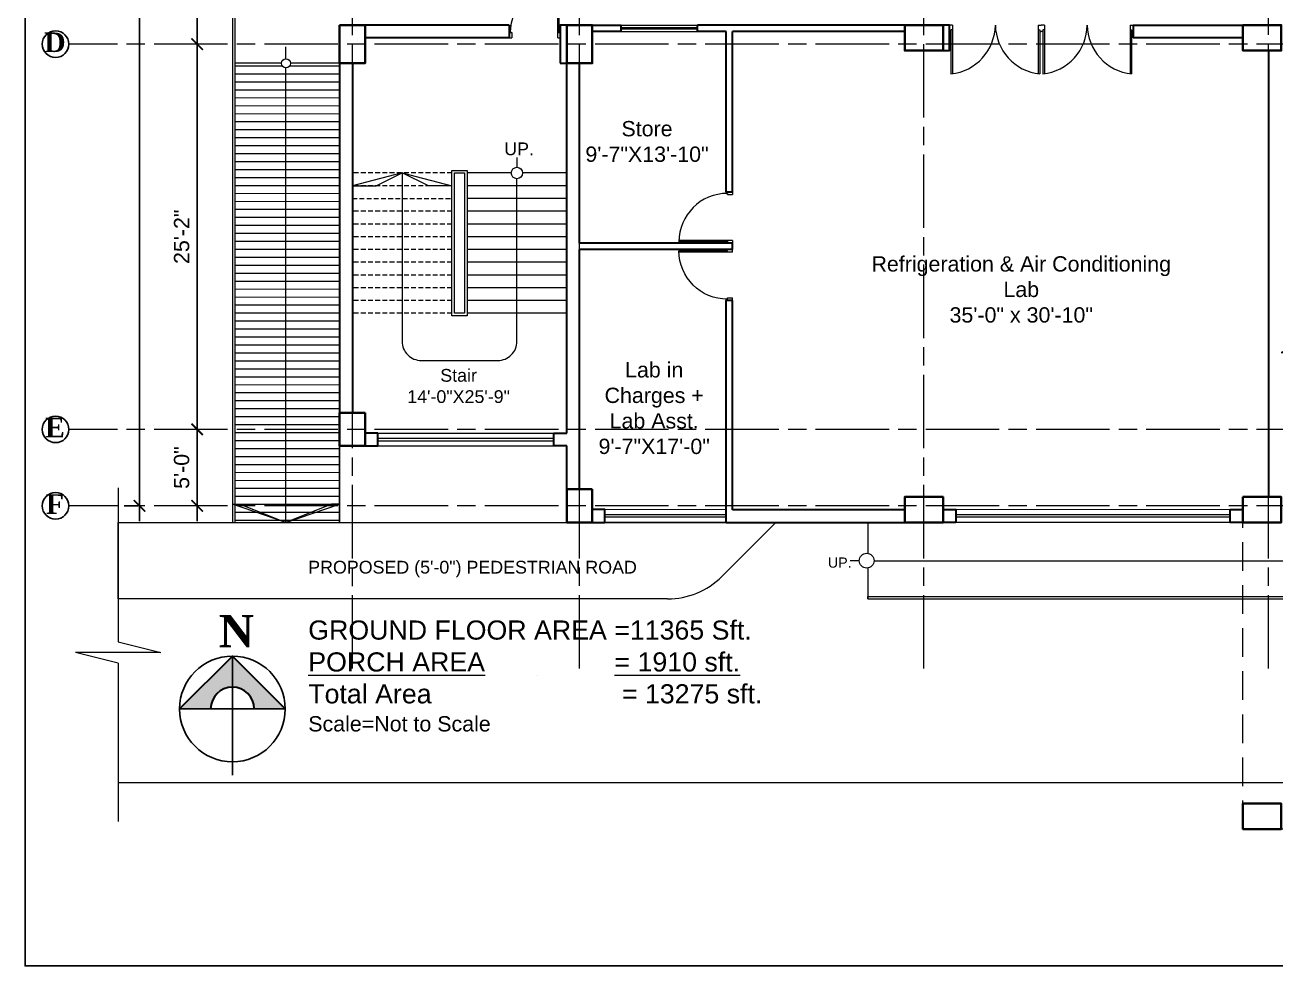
# Model space of a CAD drawing. Header units: inches. Extents: x -12 to 20935469, y -1604 to 24729220.
# Drawn here: x 20840141 to 20841121, y 24723288 to 24724026 of the extents above; entities that cross this region are included whole.
import ezdxf

# ---------------------------------------------------------------- set-up
doc = ezdxf.new("R2010")
doc.units = ezdxf.units.IN
doc.header["$LTSCALE"] = 0.03
doc.header["$MEASUREMENT"] = 0
doc.header["$PDMODE"] = 32
doc.header["$PDSIZE"] = 15
doc.linetypes.add('ACAD_ISO08W100', pattern=[36, 24, -3, 6, -3])
doc.linetypes.add('DASHED2', pattern=[0.375, 0.25, -0.125])
for name, color, linetype, lineweight in [('AV_Text', 7, 'Continuous', 9), ('column', 1, 'Continuous', 40), ('Dim Line', 252, 'Continuous', 13), ('Door', 7, 'Continuous', 18), ('Dot', 253, 'Continuous', 0), ('Grid Line', 252, 'Continuous', 18), ('Hatch', 253, 'Continuous', 15), ('Low Wall', 7, 'Continuous', 30), ('Main Wall', 7, 'Continuous', 30), ('RAIL', 23, 'Continuous', 13), ('STAIR', 46, 'Continuous', 15), ('WALL', 7, 'Continuous', 30), ('wind.', 150, 'Continuous', 20)]:
    doc.layers.add(name, color=color, linetype=linetype, lineweight=lineweight)
doc.layers.add('TEXT', color=7, linetype='Continuous')
doc.styles.add('2', font='swisscl.ttf')
doc.styles.add('RomanS', font='arial.ttf', dxfattribs={"height": 12})
doc.styles.get("Standard").update_dxf_attribs({"font": 'timesbd.ttf'})
doc.dimstyles.new('Aec_Arch_I', dxfattribs={"dimscale": 96, "dimtxt": 12, "dimasz": 0.09375, "dimexe": 0.125, "dimexo": 0.125, "dimgap": 0.0625, "dimtad": 1, "dimdec": 0, "dimzin": 3, "dimdsep": 46, "dimlunit": 4, "dimtxsty": 'RomanS', "dimblk1": 'ARCHTICK', "dimblk2": 'ARCHTICK', "dimsah": 1, "dimcen": 0.09375, "dimdle": 0.125, "dimadec": 0, "dimazin": 0, "dimtfac": 0.75, "dimtdec": 0, "dimtmove": 2, "dimatfit": 3, "dimldrblk": 'ARCHTICK', "dimfxl": 1, "dimfrac": 1, "dimtolj": 1, "dimtzin": 0, "dimarcsym": 0})

# ---------------------------------------------------------------- blocks, each defined once
blk = doc.blocks.new('$D40')
at = {"layer": 'Door'}
for p, q in [((1, 4), (1, 42)), ((2, 0), (2, 41.99)), ((1, 5), (0, 5)), ((2, 0), (0, 0)), ((2, 4), (1, 4)), ((39, 4), (38, 4)), ((38, 4), (38, 0)), ((40, 0), (38, 0)), ((40, 5), (38.99, 5)), ((39, 5), (39, 4))]:
    blk.add_line(p, q, dxfattribs=at)
blk.add_arc((1, 4), 38, 0, 90, dxfattribs=at)
blk = doc.blocks.new('_ArchTick')
at = {"color": 0, "linetype": 'ByBlock', "lineweight": 35, "const_width": 0.15}
blk.add_lwpolyline([(-0.5, -0.5), (0.5, 0.5)], dxfattribs=at)
blk = doc.blocks.new('*D17')
at = {"layer": 'Defpoints', "color": 0, "transparency": 16777216}
for p in [(20830826.68, 24724160.75), (20830826.68, 24724010.75), (20830826.68, 24724010.75)]:
    blk.add_point(p, dxfattribs=at)
at = {"layer": 'Dim Line', "color": 0, "lineweight": -2, "transparency": 16777216}
for p, q in [((20830826.68, 24724172.75), (20830826.68, 24723998.75)), ((20830838.68, 24724160.75), (20830838.68, 24724160.75)), ((20830838.68, 24724010.75), (20830838.68, 24724010.75))]:
    blk.add_line(p, q, dxfattribs=at)
at = {"layer": 'Dim Line', "color": 0, "lineweight": -2, "transparency": 16777216, "xscale": 9, "yscale": 9, "zscale": 9}
for p, rotation in [((20830826.68, 24724160.75), 90), ((20830826.68, 24724010.75), 270)]:
    blk.add_blockref('_ArchTick', p, dxfattribs=dict(at, rotation=rotation))
at = {"layer": 'Dim Line', "color": 0, "transparency": 16777216, "insert": (20830814.55, 24724085.75), "char_height": 12, "attachment_point": 5, "rotation": 90, "style": 'RomanS'}
blk.add_mtext('\\A1;12\'-6"', dxfattribs=at)
blk = doc.blocks.new('*D18')
at = {"layer": 'Defpoints', "color": 0, "transparency": 16777216}
for p in [(20830826.68, 24724010.75), (20830826.68, 24723708.72), (20830826.68, 24723708.72)]:
    blk.add_point(p, dxfattribs=at)
at = {"layer": 'Dim Line', "color": 0, "lineweight": -2, "transparency": 16777216}
for p, q in [((20830826.68, 24724022.75), (20830826.68, 24723696.72)), ((20830838.68, 24724010.75), (20830838.68, 24724010.75)), ((20830838.68, 24723708.72), (20830838.68, 24723708.72))]:
    blk.add_line(p, q, dxfattribs=at)
at = {"layer": 'Dim Line', "color": 0, "lineweight": -2, "transparency": 16777216, "xscale": 9, "yscale": 9, "zscale": 9}
for p, rotation in [((20830826.68, 24724010.75), 90), ((20830826.68, 24723708.72), 270)]:
    blk.add_blockref('_ArchTick', p, dxfattribs=dict(at, rotation=rotation))
at = {"layer": 'Dim Line', "color": 0, "transparency": 16777216, "insert": (20830814.55, 24723859.73), "char_height": 12, "attachment_point": 5, "rotation": 90, "style": 'RomanS'}
blk.add_mtext('\\A1;25\'-2"', dxfattribs=at)
blk = doc.blocks.new('*D19')
at = {"layer": 'Defpoints', "color": 0, "transparency": 16777216}
for p in [(20830826.68, 24723708.72), (20830826.68, 24723648.75), (20830826.68, 24723648.75)]:
    blk.add_point(p, dxfattribs=at)
at = {"layer": 'Dim Line', "color": 0, "lineweight": -2, "transparency": 16777216}
for p, q in [((20830826.68, 24723720.72), (20830826.68, 24723636.75)), ((20830838.68, 24723708.72), (20830838.68, 24723708.72)), ((20830838.68, 24723648.75), (20830838.68, 24723648.75))]:
    blk.add_line(p, q, dxfattribs=at)
at = {"layer": 'Dim Line', "color": 0, "lineweight": -2, "transparency": 16777216, "xscale": 9, "yscale": 9, "zscale": 9}
for p, rotation in [((20830826.68, 24723708.72), 90), ((20830826.68, 24723648.75), 270)]:
    blk.add_blockref('_ArchTick', p, dxfattribs=dict(at, rotation=rotation))
at = {"layer": 'Dim Line', "color": 0, "transparency": 16777216, "insert": (20830814.55, 24723678.74), "char_height": 12, "attachment_point": 5, "rotation": 90, "style": 'RomanS'}
blk.add_mtext('\\A1;5\'-0"', dxfattribs=at)
blk = doc.blocks.new('*D20')
at = {"layer": 'Defpoints', "color": 0, "transparency": 16777216}
for p in [(20830781.52, 24724520.61), (20830792.16, 24724520.61), (20830792.16, 24723648.75)]:
    blk.add_point(p, dxfattribs=at)
at = {"layer": 'Dim Line', "color": 0, "lineweight": -2, "transparency": 16777216}
for p, q in [((20830781.52, 24723636.75), (20830781.52, 24724532.61)), ((20830780.16, 24724520.61), (20830769.52, 24724520.61)), ((20830780.16, 24723648.75), (20830769.52, 24723648.75))]:
    blk.add_line(p, q, dxfattribs=at)
at = {"layer": 'Dim Line', "color": 0, "lineweight": -2, "transparency": 16777216, "xscale": 9, "yscale": 9, "zscale": 9}
for p, rotation in [((20830781.52, 24724520.61), 90), ((20830781.52, 24723648.75), 270)]:
    blk.add_blockref('_ArchTick', p, dxfattribs=dict(at, rotation=rotation))
at = {"layer": 'Dim Line', "color": 0, "transparency": 16777216, "insert": (20830769.39, 24724084.68), "char_height": 12, "attachment_point": 5, "rotation": 90, "style": 'RomanS'}
blk.add_mtext('\\A1;72\'-8"', dxfattribs=at)
blk = doc.blocks.new('fff')
at = {"layer": 'Grid Line', "color": 252, "linetype": 'ACAD_ISO08W100', "lineweight": 9, "ltscale": 80, "true_color": 0x939598}
for p, q in [((20830948.31, 24723521.1), (20830948.31, 24724698.78)), ((20831126.28, 24723521.11), (20831126.28, 24724698.79)), ((20831396.28, 24723521.11), (20831396.28, 24724698.79)), ((20831666.28, 24723521.12), (20831666.28, 24724698.8)), ((20833096.95, 24724010.75), (20830726.15, 24724010.75)), ((20833096.95, 24723708.72), (20830726.15, 24723708.72)), ((20833096.95, 24723648.75), (20830726.15, 24723648.75))]:
    blk.add_line(p, q, dxfattribs=at)
at = {"layer": 'Dim Line'}
for base, p1, p2, picture, middle in [((20830781.52, 24724520.61), (20830792.16, 24723648.75), (20830792.16, 24724520.61), '*D20', (20830769.39, 24724084.68)), ((20830826.68, 24724010.75), (20830826.68, 24724160.75), (20830826.68, 24724010.75), '*D17', (20830814.55, 24724085.75)), ((20830826.68, 24723708.72), (20830826.68, 24724010.75), (20830826.68, 24723708.72), '*D18', (20830814.55, 24723859.73)), ((20830826.68, 24723648.75), (20830826.68, 24723708.72), (20830826.68, 24723648.75), '*D19', (20830814.55, 24723678.74))]:
    dim = blk.add_linear_dim(base=base, p1=p1, p2=p2, angle=90, dimstyle='Aec_Arch_I', dxfattribs=at)
    dim.commit()
    dim.dimension.update_dxf_attribs({"geometry": picture, "text_midpoint": middle})

msp = doc.modelspace()

# ---------------------------------------------------------------- hatches: boundary and pattern name
at = {"layer": 'Low Wall'}
h = msp.add_hatch(color=256, dxfattribs=at)
h.paths.add_polyline_path([(20840286.13, 24723489.51), (20840261.76, 24723489.51), (20840303.17, 24723530.92), (20840303.17, 24723506.55, 0.414214)])
h.paths.add_polyline_path([(20840303.17, 24723506.55), (20840303.17, 24723530.92), (20840344.58, 24723489.51), (20840320.21, 24723489.51, 0.414214)])
at = {"layer": 'STAIR', "lineweight": 5}
h = msp.add_hatch(dxfattribs=at)
h.set_pattern_fill('ANSI31', color=253, scale=50, angle=135)
h.set_pattern_definition([(180, (9448.861, -4e-09), (-4e-16, -6.25), [])])
edge = h.paths.add_edge_path()
edge.add_arc((20840345.15, 24723995.73), 3.61, 180, 360)
edge.add_line((20840348.76, 24723995.73), (20840387.17, 24723995.73))
edge.add_line((20840387.17, 24723995.73), (20840387.17, 24723721.7))
edge.add_line((20840387.17, 24723721.7), (20840387.17, 24723695.7))
edge.add_line((20840387.17, 24723695.7), (20840387.17, 24723635.74))
edge.add_line((20840387.17, 24723635.74), (20840305.17, 24723635.74))
edge.add_line((20840305.17, 24723635.74), (20840305.17, 24723995.73))
edge.add_line((20840305.17, 24723995.73), (20840341.53, 24723995.73))

# ---------------------------------------------------------------- linework, layer by layer
for p, q in [((20840387.17, 24723695.72), (20840387.17, 24723635.75)), ((20840595.14, 24723635.75), (20840595.14, 24723635.75)), ((20840303.17, 24723530.92), (20840303.17, 24723437.55)), ((20840344.58, 24723489.51), (20840344.58, 24723489.51))]:
    msp.add_line(p, q)
msp.add_lwpolyline([(20840344.55, 24723489.55), (20840261.76, 24723489.47)])
msp.add_circle((20840303.17, 24723489.51), 41.41)
at = {"layer": 'column', "lineweight": 40, "ltscale": 20}
for points in [[(20840387.17, 24724025.75), (20840407.17, 24724025.75), (20840407.17, 24723995.75), (20840387.17, 24723995.75)], [(20840565.14, 24724025.75), (20840585.14, 24724025.75), (20840585.14, 24723995.75), (20840565.14, 24723995.75)], [(20840830.14, 24724025.75), (20840830.14, 24724005.75), (20840860.14, 24724005.75), (20840860.14, 24724025.75)], [(20841095.14, 24724025.75), (20841095.14, 24724005.75), (20841125.14, 24724005.75), (20841125.14, 24724025.75)], [(20840407.17, 24723721.72), (20840387.17, 24723721.72), (20840387.17, 24723695.72), (20840407.17, 24723695.72)], [(20840585.14, 24723661.75), (20840565.14, 24723661.75), (20840565.14, 24723635.75), (20840585.14, 24723635.75)], [(20840860.14, 24723635.75), (20840860.14, 24723655.75), (20840830.14, 24723655.75), (20840830.14, 24723635.75)], [(20841095.14, 24723655.75), (20841095.14, 24723635.75), (20841125.14, 24723635.75), (20841125.14, 24723655.75)], [(20841095.14, 24723415.28), (20841095.14, 24723395.28), (20841125.14, 24723395.28), (20841125.14, 24723415.28)]]:
    msp.add_lwpolyline(points, close=True, dxfattribs=at)
at = {"layer": 'Defpoints'}
msp.add_lwpolyline([(20840140.64, 24724746.49), (20842579.51, 24724746.49), (20842579.51, 24723287.97), (20840140.64, 24723287.97)], close=True, dxfattribs=at)
at = {"layer": 'Door'}
for p, q in [((20840867.53, 24724025.74), (20840865.13, 24724025.74)), ((20840866.33, 24724020.74), (20840865.13, 24724020.74)), ((20840866.33, 24724021.94), (20840866.33, 24723987.34)), ((20840867.53, 24724021.94), (20840866.33, 24724021.94)), ((20840867.53, 24724025.74), (20840867.53, 24723987.36)), ((20840934.73, 24724025.74), (20840934.73, 24723987.37)), ((20840934.73, 24724025.74), (20840937.13, 24724025.74)), ((20840934.73, 24724021.94), (20840935.93, 24724021.94)), ((20840935.93, 24724021.94), (20840935.93, 24723987.34)), ((20840935.93, 24724020.74), (20840937.13, 24724020.74)), ((20840939.53, 24724025.74), (20840937.13, 24724025.74)), ((20840938.33, 24724020.74), (20840937.13, 24724020.74)), ((20840938.33, 24724021.94), (20840938.33, 24723987.34)), ((20840939.53, 24724021.94), (20840938.33, 24724021.94)), ((20840939.53, 24724025.74), (20840939.53, 24723987.37)), ((20841006.73, 24724025.75), (20841006.73, 24723987.37)), ((20841006.73, 24724025.75), (20841009.13, 24724025.75)), ((20841006.73, 24724021.94), (20841007.93, 24724021.94)), ((20841007.93, 24724021.94), (20841007.93, 24723987.35)), ((20841007.93, 24724020.74), (20841009.13, 24724020.74))]:
    msp.add_line(p, q, dxfattribs=at)
for centre, start, end in [((20840862.1, 24724026.15), 276.22301, 359.41064), ((20840940.16, 24724026.15), 180.5919, 263.77953), ((20840934.1, 24724026.15), 276.22301, 359.41064), ((20841012.16, 24724026.15), 180.5919, 263.77953)]:
    msp.add_arc(centre, 39.03, start, end, dxfattribs=at)
at = {"layer": 'Dot', "color": 0, "linetype": 'DASHED2', "lineweight": 20, "ltscale": 3000}
msp.add_lwpolyline([(20841780.61, 24723635.75), (20841780.61, 24723395.28), (20841095.14, 24723395.28), (20841095.14, 24723635.75)], dxfattribs=at)
at = {"layer": 'Hatch'}
for p, q in [((20840341.53, 24723995.73), (20840305.17, 24723995.73)), ((20840387.17, 24723995.73), (20840348.76, 24723995.73)), ((20840213.69, 24723662.89), (20840213.69, 24723542.21)), ((20840213.69, 24723635.75), (20840565.14, 24723635.75)), ((20840213.69, 24723575.75), (20840213.69, 24723635.75)), ((20840213.69, 24723635.75), (20840801.14, 24723635.75)), ((20840246.48, 24723635.75), (20840565.14, 24723635.75)), ((20840801.14, 24723635.75), (20840801.14, 24723611.5)), ((20840801.14, 24723600.01), (20840801.14, 24723575.75)), ((20840644.29, 24723575.75), (20840213.69, 24723575.75)), ((20840213.69, 24723542.21), (20840247.09, 24723533.75)), ((20840213.69, 24723533.75), (20840180.29, 24723533.75)), ((20840213.69, 24723525.3), (20840180.29, 24723533.75)), ((20840246.48, 24723533.75), (20840213.08, 24723533.75)), ((20840213.69, 24723525.3), (20840213.69, 24723401.35)), ((20840213.69, 24723431.75), (20842543.74, 24723431.75))]:
    msp.add_line(p, q, dxfattribs=at)
at = {"layer": 'Hatch', "lineweight": 0}
msp.add_line((20840729.14, 24723635.75), (20840686.72, 24723593.33), dxfattribs=at)
msp.add_arc((20840644.29, 24723635.75), 60, 270, 315, dxfattribs=at)
at = {"layer": 'Low Wall', "color": 0}
msp.add_lwpolyline([(20840261.76, 24723489.51), (20840303.17, 24723530.92), (20840344.58, 24723489.51)], dxfattribs=at)
at = {"layer": 'Low Wall'}
msp.add_arc((20840303.17, 24723489.51), 17.04, 0, 180, dxfattribs=at)
at = {"layer": 'Main Wall', "lineweight": 30}
for p, q in [((20840520.14, 24724025.75), (20840407.17, 24724025.75)), ((20840520.14, 24724025.75), (20840520.14, 24724015.75)), ((20840575.14, 24724025.72), (20840565.14, 24724025.72)), ((20840830.14, 24724025.75), (20840667.64, 24724025.75)), ((20840667.64, 24724020.75), (20840667.64, 24724025.75)), ((20840690.14, 24724020.75), (20840667.64, 24724020.75)), ((20840690.14, 24723894.75), (20840690.14, 24724020.75)), ((20840830.14, 24724020.75), (20840695.14, 24724020.75)), ((20840695.14, 24723894.75), (20840695.14, 24724020.75)), ((20841009.13, 24724025.75), (20841095.14, 24724025.75)), ((20841009.13, 24724025.75), (20841009.13, 24724015.74)), ((20840520.14, 24724015.75), (20840407.17, 24724015.75)), ((20841095.14, 24724015.73), (20841009.13, 24724015.74)), ((20841115.14, 24724005.75), (20841115.14, 24723655.75)), ((20840387.17, 24723995.75), (20840387.17, 24723721.72)), ((20840397.17, 24723995.75), (20840397.17, 24723721.72)), ((20840565.14, 24723705.72), (20840565.14, 24723995.75)), ((20840575.14, 24723854.76), (20840575.14, 24723995.75)), ((20840695.14, 24723894.75), (20840690.14, 24723894.75)), ((20840695.14, 24723854.75), (20840575.14, 24723854.76)), ((20840695.14, 24723849.75), (20840695.14, 24723854.75)), ((20840695.14, 24723849.75), (20840575.14, 24723849.76)), ((20840575.14, 24723661.75), (20840575.14, 24723849.76)), ((20840695.14, 24723809.75), (20840690.14, 24723809.75)), ((20840690.14, 24723635.75), (20840690.14, 24723809.75)), ((20840695.14, 24723645.75), (20840695.14, 24723809.75)), ((20840417.17, 24723705.72), (20840407.17, 24723705.72)), ((20840417.17, 24723695.72), (20840417.17, 24723705.72)), ((20840555.14, 24723695.72), (20840555.14, 24723705.72)), ((20840555.14, 24723705.72), (20840565.14, 24723705.72)), ((20840407.17, 24723695.72), (20840417.17, 24723695.72)), ((20840565.14, 24723695.72), (20840555.14, 24723695.72)), ((20840565.14, 24723661.75), (20840565.14, 24723695.72)), ((20840820.14, 24723645.75), (20840695.14, 24723645.75)), ((20840830.14, 24723645.75), (20840695.14, 24723645.75)), ((20840690.14, 24723635.75), (20840830.14, 24723635.75)), ((20840705.14, 24723635.75), (20840705.14, 24723635.75)), ((20840830.14, 24723639.75), (20840830.14, 24723639.75))]:
    msp.add_line(p, q, dxfattribs=at)
for points in [[(20840560.14, 24723995.75), (20840565.14, 24723995.75), (20840565.14, 24724025.75), (20840560.14, 24724025.75)], [(20840607.64, 24724020.75), (20840585.14, 24724020.75), (20840585.14, 24724025.75), (20840607.64, 24724025.75)], [(20840860.14, 24724005.75), (20840865.13, 24724005.75), (20840865.13, 24724025.75), (20840860.14, 24724025.75)], [(20840870.14, 24723635.75), (20840860.14, 24723635.75), (20840860.14, 24723645.76), (20840870.14, 24723645.76)], [(20841085.14, 24723645.76), (20841095.14, 24723645.76), (20841095.14, 24723635.75), (20841085.14, 24723635.75)]]:
    msp.add_lwpolyline(points, close=True, dxfattribs=at)
msp.add_lwpolyline([(20840585.14, 24723635.75), (20840595.14, 24723635.75), (20840595.14, 24723645.76), (20840585.14, 24723645.76)], dxfattribs=at)
at = {"layer": 'RAIL', "color": 6, "lineweight": 5}
for points in [[(20840475.17, 24723911.72), (20840487.17, 24723911.72), (20840487.17, 24723797.72), (20840475.17, 24723797.72)], [(20840477.17, 24723909.72), (20840485.17, 24723909.72), (20840485.17, 24723799.72), (20840477.17, 24723799.72)]]:
    msp.add_lwpolyline(points, close=True, dxfattribs=at)
at = {"layer": 'STAIR', "color": 253, "lineweight": 5}
for p, q in [((20840303.17, 24724175.73), (20840303.17, 24723635.74)), ((20840305.17, 24724173.73), (20840305.17, 24723635.74)), ((20840345.15, 24723999.35), (20840345.15, 24724008.62)), ((20840345.15, 24723635.75), (20840345.15, 24723992.12)), ((20840345.17, 24723635.76), (20840303.17, 24723650.01)), ((20840303.17, 24723650.01), (20840309.37, 24723650.01)), ((20840309.37, 24723650.01), (20840345.17, 24723635.76)), ((20840345.17, 24723635.76), (20840387.17, 24723650.01)), ((20840380.96, 24723650.01), (20840345.17, 24723635.76)), ((20840387.17, 24723650.01), (20840380.96, 24723650.01)), ((20840794.43, 24723605.75), (20840787.3, 24723605.75))]:
    msp.add_line(p, q, dxfattribs=at)
at = {"layer": 'STAIR', "lineweight": 9}
msp.add_line((20840526.16, 24723921.8), (20840526.16, 24723914.16), dxfattribs=at)
at = {"layer": 'STAIR', "color": 32, "linetype": 'DASHED2', "lineweight": 5, "ltscale": 500}
for p, q in [((20840475.17, 24723909.72), (20840397.17, 24723909.72)), ((20840475.17, 24723899.72), (20840397.17, 24723899.72)), ((20840397.17, 24723889.72), (20840475.17, 24723889.72)), ((20840475.17, 24723879.72), (20840397.17, 24723879.72)), ((20840475.17, 24723869.72), (20840397.17, 24723869.72)), ((20840475.17, 24723859.72), (20840397.17, 24723859.72)), ((20840475.17, 24723849.72), (20840397.17, 24723849.72)), ((20840475.17, 24723839.72), (20840397.17, 24723839.72)), ((20840475.17, 24723829.72), (20840397.17, 24723829.72)), ((20840475.17, 24723819.72), (20840397.17, 24723819.72)), ((20840475.17, 24723809.72), (20840397.17, 24723809.72)), ((20840475.17, 24723799.72), (20840397.17, 24723799.72))]:
    msp.add_line(p, q, dxfattribs=at)
at = {"layer": 'STAIR', "color": 32, "lineweight": 5}
for p, q in [((20840521.71, 24723909.72), (20840487.17, 24723909.72)), ((20840565.14, 24723909.72), (20840530.6, 24723909.72)), ((20840565.14, 24723899.72), (20840487.17, 24723899.72)), ((20840565.14, 24723889.72), (20840487.17, 24723889.72)), ((20840565.14, 24723879.72), (20840487.17, 24723879.72)), ((20840565.14, 24723869.72), (20840487.17, 24723869.72)), ((20840565.14, 24723859.72), (20840487.17, 24723859.72)), ((20840565.14, 24723849.72), (20840487.17, 24723849.72)), ((20840565.14, 24723839.72), (20840487.17, 24723839.72)), ((20840565.14, 24723829.72), (20840487.17, 24723829.72)), ((20840565.14, 24723819.72), (20840487.17, 24723819.72)), ((20840565.14, 24723809.72), (20840487.17, 24723809.72)), ((20840565.14, 24723799.72), (20840487.17, 24723799.72))]:
    msp.add_line(p, q, dxfattribs=at)
at = {"layer": 'STAIR', "lineweight": 9}
msp.add_lwpolyline([(20840436.17, 24723909.72), (20840397.17, 24723899.72), (20840415.82, 24723899.72), (20840436.17, 24723909.72), (20840475.17, 24723899.72), (20840456.74, 24723899.72), (20840436.17, 24723909.72), (20840436.17, 24723777.72, 0.414214), (20840451.17, 24723762.72), (20840511.16, 24723762.72, 0.414214), (20840526.16, 24723777.72), (20840526.16, 24723905.27)], format="xyb", dxfattribs=at)
at = {"layer": 'STAIR', "color": 253, "lineweight": 5}
msp.add_lwpolyline([(20840806.05, 24723605.75), (20841155.14, 24723605.75), (20841155.14, 24723780.72), (20841125.14, 24723768.96), (20841141.93, 24723768.88), (20841155.14, 24723780.72), (20841183.14, 24723768.83), (20841167.9, 24723768.88), (20841155.14, 24723780.72)], dxfattribs=at)
for centre, radius in [((20840345.15, 24723995.73), 3.61), ((20840800.24, 24723605.75), 5.81)]:
    msp.add_circle(centre, radius, dxfattribs=at)
at = {"layer": 'STAIR', "lineweight": 9}
msp.add_circle((20840526.16, 24723909.72), 4.45, dxfattribs=at)
at = {"layer": 'TEXT'}
for centre in [(20840164.59, 24724010.75), (20840164.59, 24723708.72), (20840164.59, 24723648.75)]:
    msp.add_circle(centre, 10.42, dxfattribs=at)
at = {"layer": 'WALL', "lineweight": 9}
for p, q in [((20840801.14, 24723577.75), (20841183.14, 24723577.75)), ((20840801.14, 24723575.75), (20840801.14, 24723577.75)), ((20840801.14, 24723575.75), (20841185.14, 24723575.75))]:
    msp.add_line(p, q, dxfattribs=at)
at = {"layer": 'wind.', "lineweight": 5}
for p, q in [((20840607.64, 24724025.75), (20840667.64, 24724025.75)), ((20840607.64, 24724023.75), (20840667.64, 24724023.75)), ((20840607.64, 24724022.75), (20840667.64, 24724022.75)), ((20840607.64, 24724020.75), (20840667.64, 24724020.75)), ((20840417.17, 24723705.72), (20840555.14, 24723705.72)), ((20840417.17, 24723701.72), (20840555.14, 24723701.72)), ((20840417.17, 24723699.72), (20840555.14, 24723699.72)), ((20840417.17, 24723695.72), (20840555.14, 24723695.72)), ((20840690.14, 24723645.75), (20840595.14, 24723645.76)), ((20841085.14, 24723645.75), (20840870.14, 24723645.76)), ((20840690.14, 24723641.75), (20840595.14, 24723641.76)), ((20840690.14, 24723639.75), (20840595.14, 24723639.76)), ((20840690.14, 24723635.75), (20840595.14, 24723635.76)), ((20841085.14, 24723641.75), (20840870.14, 24723641.76)), ((20841085.14, 24723639.75), (20840870.14, 24723639.76)), ((20841085.14, 24723635.75), (20840870.14, 24723635.76))]:
    msp.add_line(p, q, dxfattribs=at)

# ---------------------------------------------------------------- block references
msp.add_blockref('fff', (9448.86, 0))
at = {"layer": 'Door', "xscale": -1}
msp.add_blockref('$D40', (20840560.14, 24724015.75), dxfattribs=at)
at = {"layer": 'Door', "rotation": 90.00000000000001}
msp.add_blockref('$D40', (20840695.14, 24723854.75), dxfattribs=at)
at = {"layer": 'Door', "xscale": -1, "rotation": 90}
msp.add_blockref('$D40', (20840695.14, 24723849.75), dxfattribs=at)

# ---------------------------------------------------------------- texts
msp.add_text('N', height=25.19).set_placement((20840292.57, 24723537.93))
at = {"layer": 'AV_Text', "ltscale": 20, "insert": (20840623.48, 24723605.66), "char_height": 9, "width": 264.2441, "attachment_point": 3}
msp.add_mtext('\\pxqc;{\\fArial CE|b0|i0|c0|p34;\\H1.11111x;PROPOSED (5\'-0") PEDESTRIAN ROAD\\H0.9x; }', dxfattribs=at)
at = {"layer": 'TEXT', "char_height": 15.435, "width": 227.4581, "attachment_point": 8, "rotation": 0}
for s, insert in [('\\A1;D', (20840164.08, 24724004.45)), ('\\A1;E', (20840164.08, 24723702.42)), ('\\A1;F', (20840164.08, 24723642.46))]:
    msp.add_mtext(s, dxfattribs=dict(at, insert=insert))
at = {"layer": 'TEXT', "color": 30, "lineweight": 5, "ltscale": 20, "attachment_point": 2, "style": '2'}
for s, width, gutter_width, insert, char_height in [('{\\fArial|b0|i0|c0|p34;\\C0;Store\\P9\'-7"X13\'-10"}', 104.7597, 0.5, (20840628.11, 24723950.47), 12), ('{\\fArial|b0|i0|c0|p34;\\C0;UP.}', 104.7597, 0.5, (20840527.82, 24723933.65), 10), ('\\pxsm1;{\\fArial|b0|i0|c0|p34;\\C0;Refrigeration & Air Conditioning Lab\\P35\'-0" x 30\'-10" }', 235.5919, 0.75, (20840921.41, 24723844.45), 12), ('{\\fArial|b0|i0|c0|p34;\\C0;Lab in Charges + Lab Asst. \\P9\'-7"X17\'-0"}', 104.7597, 0.5, (20840633.74, 24723761.4), 12), ('{\\fArial|b0|i0|c0|p34;\\C0;Stair\\P14\'-0"X25\'-9"}', 104.7597, 0.5, (20840480.44, 24723756.06), 10), ('{\\fArial|b0|i0|c0|p34;\\C0;UP.}', 104.7597, 0.5, (20840779.18, 24723608.27), 8), ('\\A1;\\pxql;{\\fArial|b0|i0|c0|p34;\\C0;GROUND FLOOR AREA =11365 Sft.\\P\\LPORCH AREA^I^I= 1910 sft.\\P\\lTotal Area^I^I^I = 13275 sft.\\P\\H0.8x;Scale=Not to Scale }', 640.1238, 0.5, (20840682.68, 24723558.87), 15)]:
    msp.add_mtext_dynamic_manual_height_columns(s, width=width, gutter_width=gutter_width, heights=[0], dxfattribs=dict(at, insert=insert, char_height=char_height))

doc.saveas('drawing.dxf')
